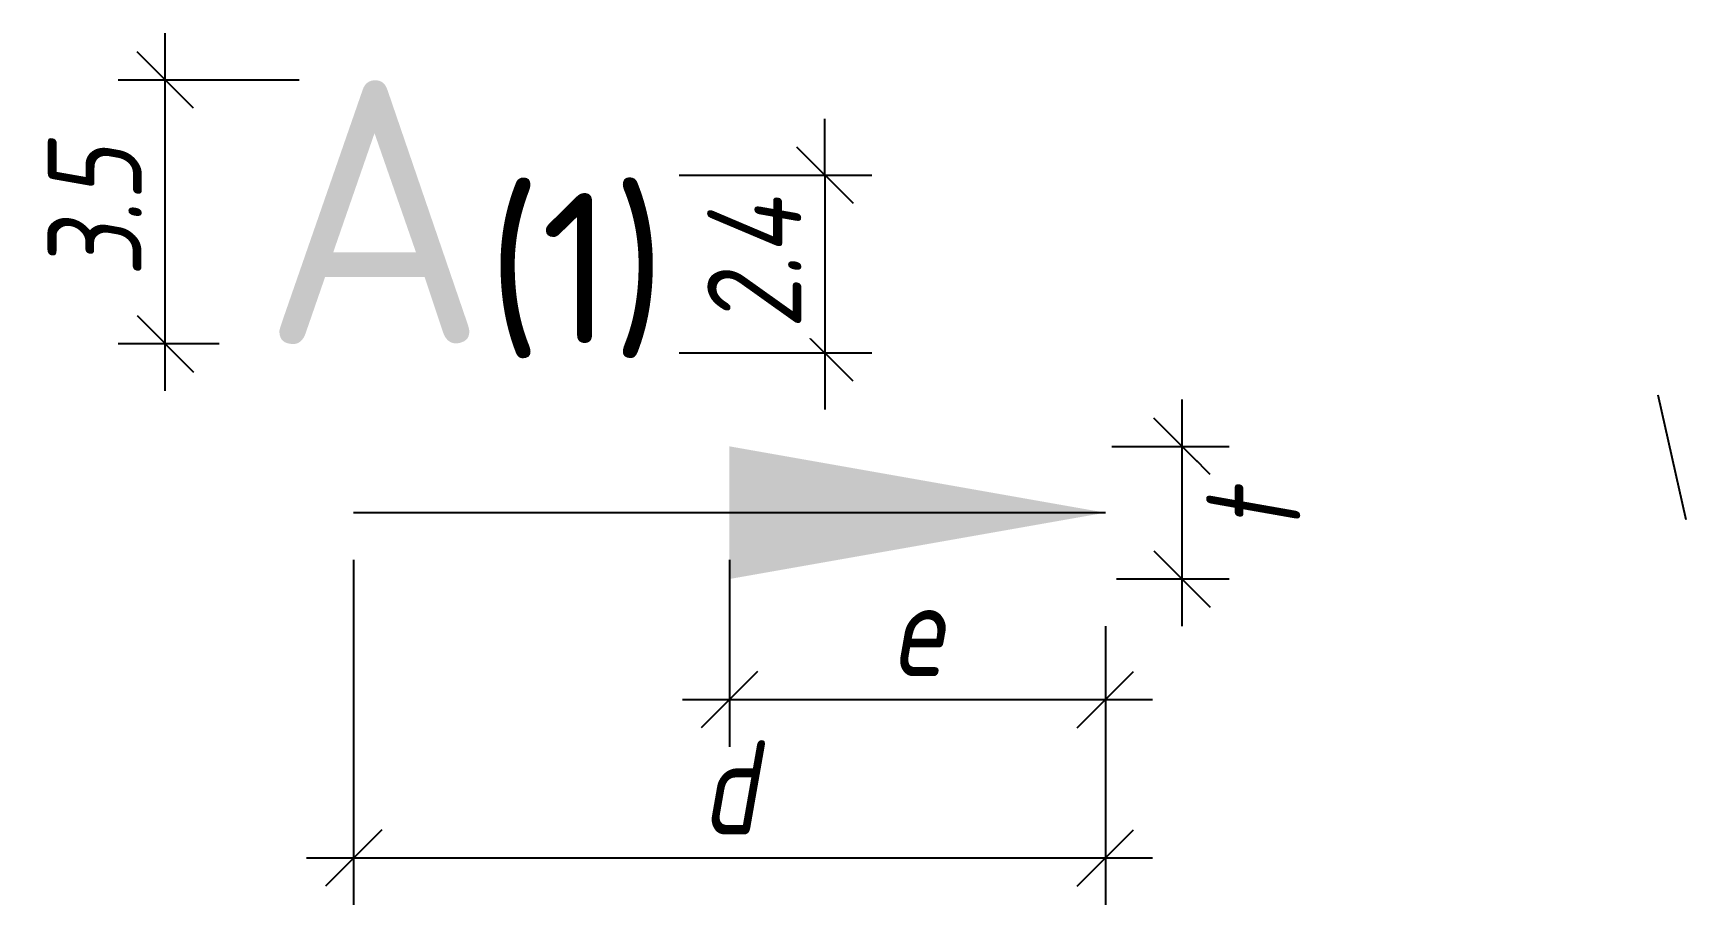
# Model space of a CAD drawing. Header units: millimetres. Extents: x 111.3 to 133.3, y 215.9 to 227.5.
import ezdxf

# ---------------------------------------------------------------- set-up
doc = ezdxf.new("R2010")
doc.units = ezdxf.units.MM
doc.styles.add('GOST-2.304_Type-B', font='GOST Common.ttf')
doc.styles.add('MpTextStyle', font='isocpeur.ttf', dxfattribs={"width": 0.8, "oblique": 10, "height": 2.5})
doc.dimstyles.new('MpDimStyle', dxfattribs={"dimscale": 100, "dimtxt": 2.5, "dimasz": 1.5, "dimexe": 1.25, "dimexo": 1.25, "dimtad": 1, "dimdec": 1, "dimdsep": 46, "dimtxsty": 'MpTextStyle', "dimblk": 'OBLIQUE', "dimcen": 2.5, "dimdle": 1.25, "dimadec": 0, "dimazin": 0, "dimtfac": 1, "dimtdec": 1, "dimtix": 1, "dimtmove": 2, "dimatfit": 3, "dimfxl": 1, "dimtfill": 1, "dimarcsym": 0})

# ---------------------------------------------------------------- blocks, each defined once
blk = doc.blocks.new('_Oblique')
at = {"color": 0, "linetype": 'ByBlock', "lineweight": -2}
blk.add_line((-0.5, -0.5), (0.5, 0.5), dxfattribs=at)
blk = doc.blocks.new('*D16')
at = {"color": 0, "lineweight": -2, "transparency": 16777216}
for p, q in [((115.542, 220.511), (115.542, 215.92)), ((125.542, 219.629), (125.542, 215.92)), ((114.917, 216.545), (126.167, 216.545))]:
    blk.add_line(p, q, dxfattribs=at)
at = {"layer": 'Defpoints', "color": 0, "transparency": 16777216}
for p in [(115.542, 221.136), (125.542, 220.254), (125.542, 216.545)]:
    blk.add_point(p, dxfattribs=at)
at = {"color": 0, "lineweight": -2, "transparency": 16777216, "xscale": 0.75, "yscale": 0.75, "zscale": 0.75, "rotation": 180}
blk.add_blockref('_Oblique', (115.542, 216.545), dxfattribs=at)
at = {"color": 0, "lineweight": -2, "transparency": 16777216, "xscale": 0.75, "yscale": 0.75, "zscale": 0.75}
blk.add_blockref('_Oblique', (125.542, 216.545), dxfattribs=at)
at = {"color": 0, "transparency": 16777216, "insert": (120.542, 217.482), "char_height": 1.25, "attachment_point": 5, "style": 'MpTextStyle', "bg_fill": 3, "box_fill_scale": 1.1, "bg_fill_color": 256, "bg_fill_true_color": 13158600, "bg_fill_transparency": 0}
blk.add_mtext('d', dxfattribs=at)
blk = doc.blocks.new('*D17')
at = {"color": 0, "lineweight": -2, "transparency": 16777216}
for p, q in [((120.542, 220.511), (120.542, 218.024)), ((125.542, 219.629), (125.542, 218.024)), ((126.167, 218.649), (119.917, 218.649))]:
    blk.add_line(p, q, dxfattribs=at)
at = {"layer": 'Defpoints', "color": 0, "transparency": 16777216}
for p in [(120.542, 221.136), (125.542, 220.254), (120.542, 218.649)]:
    blk.add_point(p, dxfattribs=at)
at = {"color": 0, "lineweight": -2, "transparency": 16777216, "xscale": 0.75, "yscale": 0.75, "zscale": 0.75, "rotation": 180}
blk.add_blockref('_Oblique', (120.542, 218.649), dxfattribs=at)
at = {"color": 0, "lineweight": -2, "transparency": 16777216, "xscale": 0.75, "yscale": 0.75, "zscale": 0.75}
blk.add_blockref('_Oblique', (125.542, 218.649), dxfattribs=at)
at = {"color": 0, "transparency": 16777216, "insert": (123.042, 219.587), "char_height": 1.25, "attachment_point": 5, "style": 'MpTextStyle', "bg_fill": 3, "box_fill_scale": 1.1, "bg_fill_color": 256, "bg_fill_true_color": 13158600, "bg_fill_transparency": 0}
blk.add_mtext('e', dxfattribs=at)
blk = doc.blocks.new('*D18')
at = {"color": 0, "lineweight": -2, "transparency": 16777216}
for p, q in [((126.563, 219.629), (126.563, 222.643)), ((125.63, 222.018), (127.188, 222.018)), ((125.689, 220.254), (127.188, 220.254))]:
    blk.add_line(p, q, dxfattribs=at)
at = {"layer": 'Defpoints', "color": 0, "transparency": 16777216}
for p in [(125.005, 222.018), (126.563, 222.018), (125.064, 220.254)]:
    blk.add_point(p, dxfattribs=at)
at = {"color": 0, "transparency": 16777216, "insert": (127.509, 221.152), "char_height": 1.25, "attachment_point": 5, "rotation": 90, "style": 'MpTextStyle', "bg_fill": 3, "box_fill_scale": 1.1, "bg_fill_color": 256, "bg_fill_true_color": 13158600, "bg_fill_transparency": 0}
blk.add_mtext('t', dxfattribs=at)
at = {"color": 0, "lineweight": -2, "transparency": 16777216, "xscale": 0.75, "yscale": 0.75, "zscale": 0.75}
for p, rotation in [((126.563, 222.018), 90), ((126.563, 220.254), 270)]:
    blk.add_blockref('_Oblique', p, dxfattribs=dict(at, rotation=rotation))
blk = doc.blocks.new('*D45')
at = {"color": 0, "lineweight": -2, "transparency": 16777216}
for p, q in [((113.037, 222.756), (113.037, 227.514)), ((114.817, 226.889), (112.412, 226.889)), ((113.753, 223.381), (112.412, 223.381))]:
    blk.add_line(p, q, dxfattribs=at)
at = {"layer": 'Defpoints', "color": 0, "transparency": 16777216}
for p in [(113.037, 226.889), (115.442, 226.889), (114.378, 223.381)]:
    blk.add_point(p, dxfattribs=at)
at = {"color": 0, "lineweight": -2, "transparency": 16777216, "xscale": 0.75, "yscale": 0.75, "zscale": 0.75}
for p, rotation in [((113.037, 226.889), 90), ((113.037, 223.381), 270)]:
    blk.add_blockref('_Oblique', p, dxfattribs=dict(at, rotation=rotation))
at = {"color": 0, "transparency": 16777216, "insert": (112.1, 225.135), "char_height": 1.25, "attachment_point": 5, "rotation": 90, "style": 'MpTextStyle', "bg_fill": 3, "box_fill_scale": 1.1, "bg_fill_color": 256, "bg_fill_true_color": 13158600, "bg_fill_transparency": 0}
blk.add_mtext('3.5', dxfattribs=at)
blk = doc.blocks.new('*D46')
at = {"color": 0, "lineweight": -2, "transparency": 16777216}
for p, q in [((121.811, 225.625), (121.811, 226.375)), ((119.874, 225.625), (122.436, 225.625)), ((121.811, 225.625), (121.811, 223.26)), ((119.874, 223.26), (122.436, 223.26)), ((121.811, 223.26), (121.811, 222.51))]:
    blk.add_line(p, q, dxfattribs=at)
at = {"layer": 'Defpoints', "color": 0, "transparency": 16777216}
for p in [(119.249, 225.625), (119.249, 223.26), (121.811, 223.26)]:
    blk.add_point(p, dxfattribs=at)
at = {"color": 0, "lineweight": -2, "transparency": 16777216, "xscale": 0.75, "yscale": 0.75, "zscale": 0.75}
for p, rotation in [((121.811, 225.625), 270), ((121.811, 223.26), 90)]:
    blk.add_blockref('_Oblique', p, dxfattribs=dict(at, rotation=rotation))
at = {"color": 0, "transparency": 16777216, "insert": (120.874, 224.442), "char_height": 1.25, "attachment_point": 5, "rotation": 90, "style": 'MpTextStyle', "bg_fill": 3, "box_fill_scale": 1.1, "bg_fill_color": 256, "bg_fill_true_color": 13158600, "bg_fill_transparency": 0}
blk.add_mtext('2.4', dxfattribs=at)

msp = doc.modelspace()

# ---------------------------------------------------------------- hatches: boundary and pattern name
msp.add_hatch(color=256).paths.add_polyline_path([(125.542, 221.136), (120.542, 220.254), (120.542, 222.018)], flags=0)

# ---------------------------------------------------------------- linework, layer by layer
msp.add_line((125.542, 221.136), (115.542, 221.136))
msp.add_lwpolyline([(132.89, 222.701), (133.264, 221.045)])

# ---------------------------------------------------------------- texts
at = {"insert": (114.317, 226.886), "char_height": 3.5, "width": 7.7385, "attachment_point": 1, "style": 'GOST-2.304_Type-B'}
msp.add_mtext('A{\\H0.57143x;(1)}', dxfattribs=at)

# ---------------------------------------------------------------- next in the draw order: dimensions: what is measured, and where the dimension line sits
for base, p1, p2, picture, middle in [((113.037, 226.889), (114.378, 223.381), (115.442, 226.889), '*D45', (112.1, 225.135)), ((121.811, 223.26), (119.249, 225.625), (119.249, 223.26), '*D46', (120.874, 224.442))]:
    dim = msp.add_linear_dim(base=base, p1=p1, p2=p2, angle=90, dimstyle='MpDimStyle')
    dim.commit()
    dim.dimension.update_dxf_attribs({"geometry": picture, "text_midpoint": middle})
dim = msp.add_linear_dim(base=(125.542, 216.545), p1=(115.542, 221.136), p2=(125.542, 220.254), text='d', dimstyle='MpDimStyle')
dim.commit()
dim.dimension.update_dxf_attribs({"geometry": '*D16', "text_midpoint": (120.542, 217.482)})

# ---------------------------------------------------------------- next in the draw order: dimensions: what is measured, and where the dimension line sits
dim = msp.add_linear_dim(base=(120.542, 218.649), p1=(125.542, 220.254), p2=(120.542, 221.136), text='e', dimstyle='MpDimStyle')
dim.commit()
dim.dimension.update_dxf_attribs({"geometry": '*D17', "text_midpoint": (123.042, 219.587)})

# ---------------------------------------------------------------- next in the draw order: dimensions: what is measured, and where the dimension line sits
dim = msp.add_linear_dim(base=(126.563, 222.018), p1=(125.064, 220.254), p2=(125.005, 222.018), angle=90, text='t', dimstyle='MpDimStyle')
dim.commit()
dim.dimension.update_dxf_attribs({"geometry": '*D18', "text_midpoint": (127.509, 221.152), "dimtype": 160})

doc.saveas('drawing.dxf')
